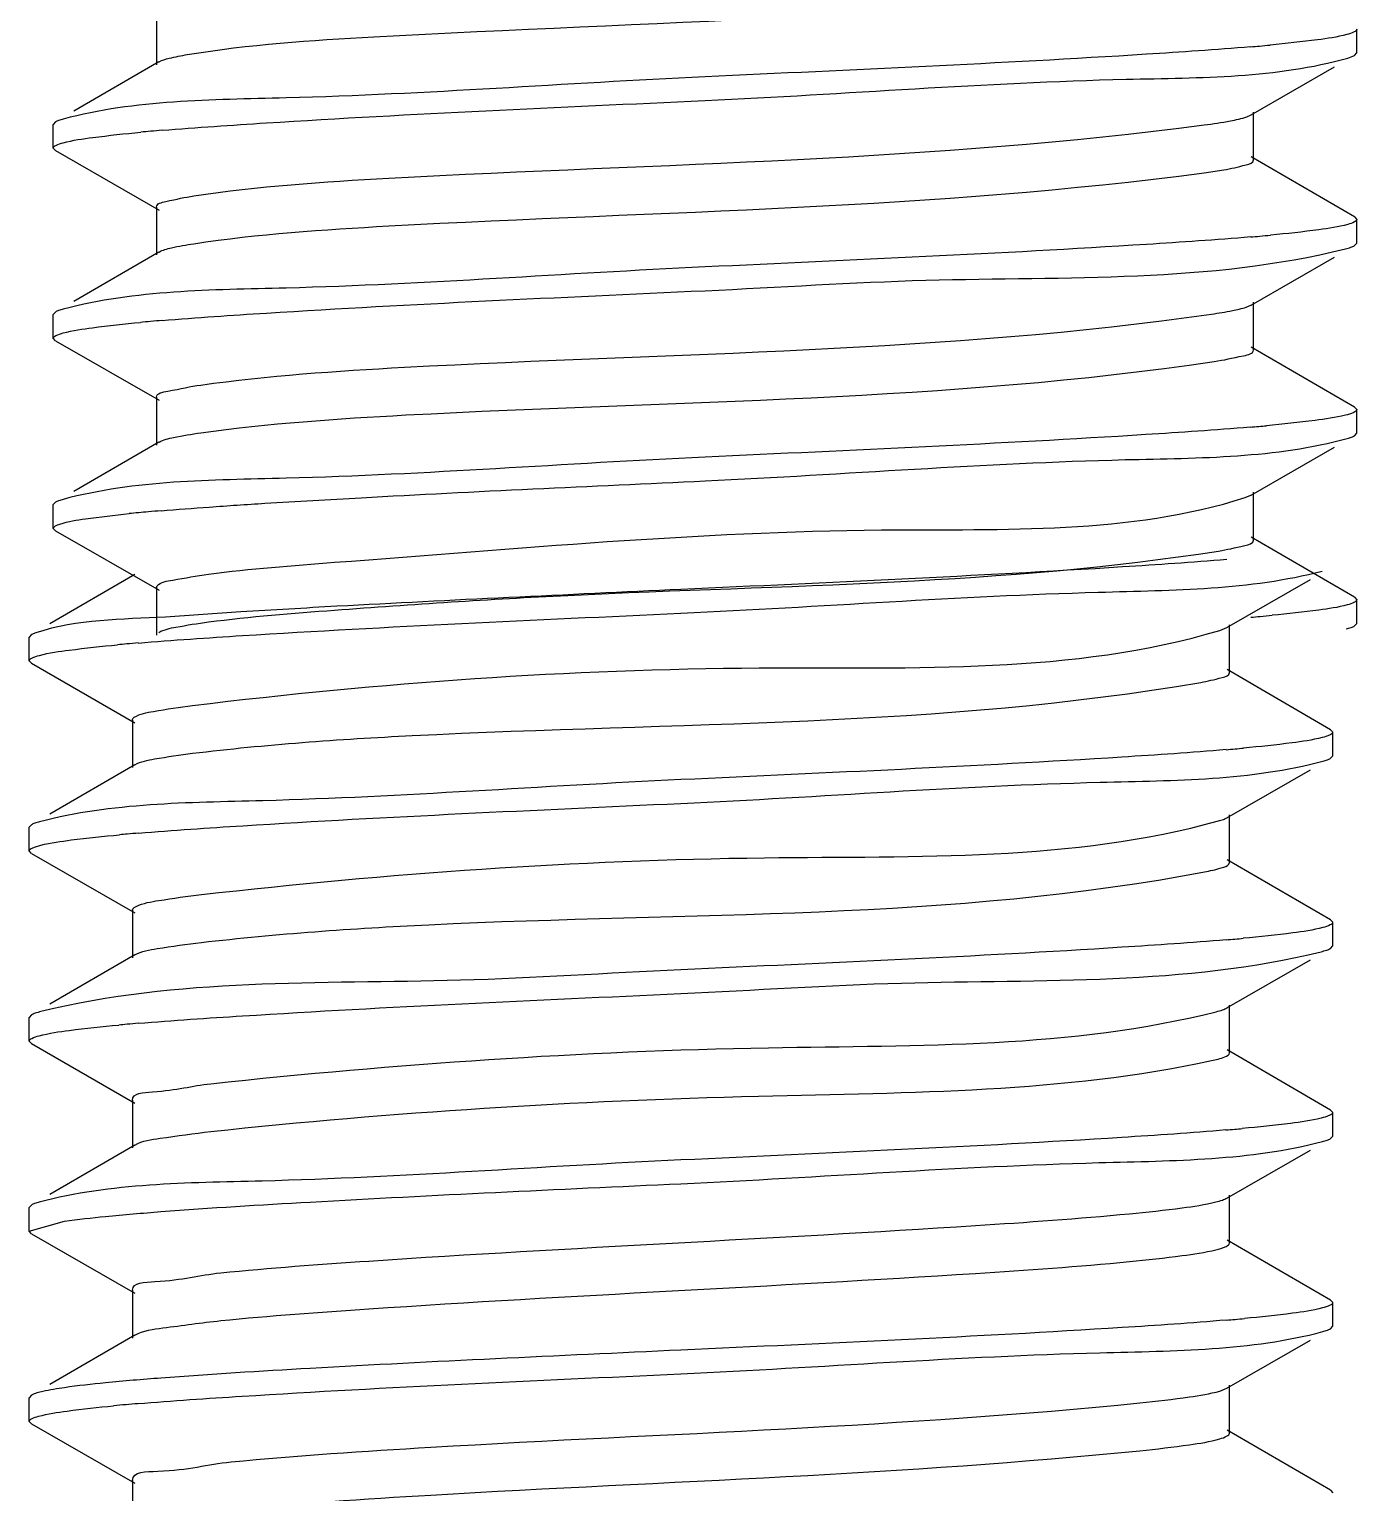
# Model space of a CAD drawing. Extents: x 1247970 to 1725648, y 860327 to 1277876.
# Drawn here: x 1318365.7 to 1318427.9, y 1200186 to 1200254.5 of the extents above; entities that cross this region are included whole.
import ezdxf

# ---------------------------------------------------------------- set-up
doc = ezdxf.new("R2010")
doc.units = 0
doc.header["$LTSCALE"] = 1000
doc.header["$MEASUREMENT"] = 0
doc.layers.get('0').update_dxf_attribs({"color": 254})
doc.layers.add('TK', color=4, linetype='Continuous')

# ---------------------------------------------------------------- blocks, each defined once
blk = doc.blocks.new('A$C7BF01818')
at = {"linetype": 'Continuous'}
for p, q in [((-2292.042, 6765.604), (-2292.042, 6763.364)), ((-2235.794, 6763.915), (-2235.794, 6765.026)), ((-2291.926, 6763.499), (-2295.917, 6761.186)), ((-2240.749, 6761.013), (-2236.83, 6763.263)), ((-2236.213, 6763.68), (-2235.895, 6763.8)), ((-2235.894, 6763.8), (-2235.794, 6763.916)), ((-2296.78, 6760.686), (-2296.878, 6760.572)), ((-2296.878, 6759.461), (-2296.878, 6760.572)), ((-2240.944, 6760.928), (-2240.749, 6761.013)), ((-2240.63, 6758.91), (-2240.63, 6761.15)), ((-2296.778, 6759.346), (-2296.878, 6759.461)), ((-2296.778, 6759.346), (-2291.924, 6756.559)), ((-2242.943, 6758.304), (-2242.018, 6758.442)), ((-2235.892, 6756.232), (-2240.746, 6759.045)), ((-2292.042, 6756.696), (-2292.042, 6754.456)), ((-2235.892, 6756.232), (-2235.794, 6756.119)), ((-2235.794, 6755.007), (-2235.794, 6756.118)), ((-2291.926, 6754.591), (-2295.917, 6752.277)), ((-2240.749, 6752.105), (-2236.83, 6754.355)), ((-2235.894, 6754.892), (-2235.794, 6755.006)), ((-2296.78, 6751.778), (-2296.878, 6751.664)), ((-2296.878, 6750.553), (-2296.878, 6751.664)), ((-2240.977, 6752.009), (-2240.75, 6752.105)), ((-2240.63, 6750.002), (-2240.63, 6752.242)), ((-2296.778, 6750.438), (-2296.878, 6750.553)), ((-2296.778, 6750.438), (-2291.924, 6747.651)), ((-2235.892, 6747.324), (-2240.746, 6750.137)), ((-2292.042, 6747.788), (-2292.042, 6745.548)), ((-2235.892, 6747.324), (-2235.794, 6747.209)), ((-2235.794, 6746.099), (-2235.794, 6747.21)), ((-2235.894, 6745.984), (-2235.794, 6746.099)), ((-2291.926, 6745.683), (-2295.917, 6743.369)), ((-2240.749, 6743.197), (-2236.83, 6745.447)), ((-2296.78, 6742.87), (-2296.878, 6742.756)), ((-2296.878, 6741.645), (-2296.878, 6742.756)), ((-2241.02, 6743.087), (-2240.75, 6743.197)), ((-2240.63, 6741.094), (-2240.63, 6743.334)), ((-2296.778, 6741.53), (-2296.878, 6741.644)), ((-2296.778, 6741.53), (-2291.924, 6738.743)), ((-2235.892, 6738.416), (-2240.746, 6741.229)), ((-2293.053, 6739.482), (-2297.045, 6737.168)), ((-2241.876, 6736.996), (-2237.957, 6739.246)), ((-2292.042, 6738.88), (-2292.012, 6738.948)), ((-2292.042, 6738.88), (-2292.042, 6736.64)), ((-2235.892, 6738.416), (-2235.794, 6738.302)), ((-2235.794, 6737.19), (-2235.794, 6738.302)), ((-2235.894, 6737.076), (-2235.794, 6737.19)), ((-2297.907, 6736.668), (-2298.005, 6736.554)), ((-2298.005, 6735.443), (-2298.005, 6736.555)), ((-2297.692, 6736.758), (-2297.906, 6736.668)), ((-2242.203, 6736.868), (-2241.877, 6736.996)), ((-2241.757, 6734.893), (-2241.757, 6737.132)), ((-2297.905, 6735.328), (-2298.005, 6735.443)), ((-2297.905, 6735.328), (-2293.051, 6732.542)), ((-2237.02, 6732.214), (-2241.874, 6735.028)), ((-2293.17, 6732.678), (-2293.17, 6730.439)), ((-2237.02, 6732.214), (-2236.921, 6732.101)), ((-2236.921, 6730.989), (-2236.921, 6732.101)), ((-2293.053, 6730.574), (-2297.045, 6728.26)), ((-2241.876, 6728.088), (-2237.957, 6730.338)), ((-2237.022, 6730.874), (-2236.921, 6730.99)), ((-2297.907, 6727.76), (-2298.005, 6727.647)), ((-2298.005, 6726.535), (-2298.005, 6727.647)), ((-2241.757, 6725.985), (-2241.757, 6728.224)), ((-2297.905, 6726.42), (-2298.005, 6726.536)), ((-2297.905, 6726.42), (-2293.051, 6723.634)), ((-2237.02, 6723.306), (-2241.874, 6726.12)), ((-2293.17, 6723.77), (-2293.17, 6721.53)), ((-2237.02, 6723.306), (-2236.921, 6723.193)), ((-2236.921, 6722.081), (-2236.921, 6723.193)), ((-2293.053, 6721.665), (-2297.045, 6719.352)), ((-2241.876, 6719.18), (-2237.957, 6721.43)), ((-2237.022, 6721.966), (-2236.921, 6722.081)), ((-2297.907, 6718.852), (-2298.005, 6718.739)), ((-2298.005, 6717.627), (-2298.005, 6718.739)), ((-2241.757, 6717.076), (-2241.757, 6719.316)), ((-2297.905, 6717.512), (-2298.005, 6717.627)), ((-2297.905, 6717.512), (-2293.051, 6714.726)), ((-2237.02, 6714.398), (-2241.874, 6717.211)), ((-2293.17, 6714.862), (-2293.17, 6712.622)), ((-2237.02, 6714.398), (-2236.921, 6714.284)), ((-2236.921, 6713.173), (-2236.921, 6714.284)), ((-2293.053, 6712.757), (-2297.045, 6710.444)), ((-2241.876, 6710.272), (-2237.957, 6712.522)), ((-2237.022, 6713.058), (-2236.921, 6713.173)), ((-2297.907, 6709.944), (-2298.005, 6709.83)), ((-2298.005, 6708.719), (-2298.005, 6709.83)), ((-2241.757, 6708.168), (-2241.757, 6710.408)), ((-2298.005, 6708.719), (-2296.359, 6709.187)), ((-2297.905, 6708.604), (-2298.005, 6708.719)), ((-2297.905, 6708.604), (-2293.051, 6705.818)), ((-2237.02, 6705.49), (-2241.874, 6708.303)), ((-2293.17, 6705.954), (-2293.17, 6703.714)), ((-2237.02, 6705.49), (-2236.921, 6705.376)), ((-2236.921, 6704.265), (-2236.921, 6705.376)), ((-2293.053, 6703.849), (-2297.045, 6701.536)), ((-2241.876, 6701.364), (-2237.957, 6703.614)), ((-2237.022, 6704.15), (-2236.921, 6704.265)), ((-2297.907, 6701.036), (-2298.005, 6700.922)), ((-2298.005, 6699.811), (-2298.005, 6700.922)), ((-2242.214, 6701.232), (-2241.877, 6701.364)), ((-2241.757, 6699.26), (-2241.757, 6701.5)), ((-2297.905, 6699.696), (-2298.005, 6699.811)), ((-2297.905, 6699.696), (-2293.051, 6696.91)), ((-2237.02, 6696.582), (-2241.874, 6699.395)), ((-2293.17, 6697.046), (-2293.17, 6694.806)), ((-2237.02, 6696.582), (-2236.921, 6696.468))]:
    blk.add_line(p, q, dxfattribs=at)
for centre, radius, start, end in [((-2251.011, 6885.015), 121.243, 274.845, 275.04656), ((-2249.406, 6866.873), 103.03, 275.04481, 275.32336), ((-2283.162, 6656.45), 104.198, 95.03881, 95.29324), ((-2281.427, 6636.77), 123.955, 94.78861, 95.03854), ((-2250.986, 6875.821), 120.956, 274.84839, 275.04942), ((-2249.361, 6857.47), 102.533, 275.04739, 275.33487), ((-2283.209, 6648.062), 103.676, 95.04095, 95.30698), ((-2281.438, 6627.99), 123.826, 94.78977, 95.04096), ((-2251.104, 6868.27), 122.318, 274.8343, 275.02855), ((-2249.753, 6852.914), 106.903, 275.0287, 275.22464), ((-2284.254, 6650.517), 92.265, 95.08051, 95.64518), ((-2281.628, 6621.256), 121.644, 94.81049, 95.09195), ((-2250.962, 6857.734), 120.684, 274.85085, 275.056), ((-2249.225, 6838.154), 101.027, 275.0529, 275.37724), ((-2284.223, 6631.703), 104.931, 95.0357, 95.27462), ((-2282.536, 6612.535), 124.174, 94.78648, 95.03506), ((-2252.198, 6852.78), 121.936, 274.83811, 275.03393), ((-2250.778, 6836.668), 105.761, 275.03362, 275.25207), ((-2284.024, 6620.58), 107.155, 95.02616, 95.21964), ((-2282.478, 6602.964), 124.839, 94.78026, 95.0246), ((-2252.203, 6843.925), 121.989, 274.83745, 275.03253), ((-2250.808, 6828.086), 106.089, 275.03237, 275.24332), ((-2284.112, 6612.659), 106.163, 95.03058, 95.24316), ((-2282.509, 6594.409), 124.484, 94.78354, 95.02939), ((-2252.237, 6835.412), 122.386, 274.83358, 275.02731), ((-2250.903, 6820.247), 107.163, 275.02756, 275.21808), ((-2252.177, 6825.813), 121.692, 274.84074, 275.03785), ((-2250.704, 6809.121), 104.936, 275.03714, 275.27295), ((-2284.586, 6600.079), 100.906, 95.05186, 95.38222), ((-2282.619, 6577.873), 123.199, 94.79469, 95.05362)]:
    blk.add_arc(centre, radius, start, end, dxfattribs=at)
for points, knots in [([(-2290.6, 6763.841), (-2287.713, 6764.323), (-2271.913, 6765.335), (-2256.095, 6765.581), (-2243.32, 6767.164)], [0, 0, 0, 0, 0.185252, 1, 1, 1, 1]), ([(-2236.266, 6764.777), (-2236.713, 6764.658), (-2237.91, 6764.485), (-2239.107, 6764.356), (-2239.847, 6764.287)], [0, 0, 0, 0, 0.383585, 1, 1, 1, 1]), ([(-2235.795, 6765.026), (-2235.795, 6764.969), (-2235.988, 6764.849), (-2236.145, 6764.809), (-2236.266, 6764.777)], [0, 0, 0, 0, 0.314179, 1, 1, 1, 1]), ([(-2240.771, 6764.205), (-2242.396, 6764.068), (-2250.912, 6763.489), (-2259.44, 6763.119), (-2266.336, 6762.799)], [0, 0, 0, 0, 0.191164, 1, 1, 1, 1]), ([(-2291.924, 6763.499), (-2291.777, 6763.584), (-2291.329, 6763.706), (-2290.883, 6763.794), (-2290.6, 6763.841)], [0, 0, 0, 0, 0.371711, 1, 1, 1, 1]), ([(-2266.336, 6761.688), (-2259.757, 6761.993), (-2249.792, 6762.815), (-2239.562, 6762.737), (-2236.213, 6763.68)], [0, 0, 0, 0, 0.654358, 1, 1, 1, 1]), ([(-2266.336, 6762.799), (-2272.879, 6762.495), (-2282.839, 6761.709), (-2293.031, 6761.722), (-2296.411, 6760.82)], [0, 0, 0, 0, 0.651841, 1, 1, 1, 1]), ([(-2291.775, 6760.292), (-2290.148, 6760.428), (-2281.674, 6761.001), (-2273.189, 6761.37), (-2266.336, 6761.688)], [0, 0, 0, 0, 0.192186, 1, 1, 1, 1]), ([(-2296.411, 6760.82), (-2296.485, 6760.801), (-2296.61, 6760.764), (-2296.732, 6760.713), (-2296.779, 6760.686)], [0, 0, 0, 0, 0.581617, 1, 1, 1, 1]), ([(-2290.296, 6757.221), (-2287.27, 6757.682), (-2271.458, 6758.726), (-2255.595, 6758.86), (-2242.943, 6760.544)], [0, 0, 0, 0, 0.19344, 1, 1, 1, 1]), ([(-2242.943, 6760.544), (-2242.533, 6760.598), (-2241.863, 6760.7), (-2241.194, 6760.84), (-2240.944, 6760.928)], [0, 0, 0, 0, 0.608578, 1, 1, 1, 1]), ([(-2296.41, 6759.709), (-2295.958, 6759.83), (-2294.742, 6760.004), (-2293.527, 6760.134), (-2292.774, 6760.204)], [0, 0, 0, 0, 0.382657, 1, 1, 1, 1]), ([(-2296.877, 6759.461), (-2296.877, 6759.518), (-2296.686, 6759.637), (-2296.53, 6759.677), (-2296.41, 6759.709)], [0, 0, 0, 0, 0.314591, 1, 1, 1, 1]), ([(-2242.018, 6758.442), (-2241.669, 6758.502), (-2241.288, 6758.592), (-2240.629, 6758.77), (-2240.63, 6758.91)], [0, 0, 0, 0, 0.716395, 1, 1, 1, 1]), ([(-2290.296, 6754.981), (-2287.27, 6755.442), (-2271.458, 6756.486), (-2255.595, 6756.621), (-2242.943, 6758.304)], [0, 0, 0, 0, 0.19344, 1, 1, 1, 1]), ([(-2292.042, 6756.696), (-2292.042, 6756.867), (-2291.197, 6757.039), (-2290.735, 6757.154), (-2290.296, 6757.221)], [0, 0, 0, 0, 0.278706, 1, 1, 1, 1]), ([(-2236.213, 6755.883), (-2236.656, 6755.758), (-2237.866, 6755.583), (-2239.075, 6755.452), (-2239.828, 6755.381)], [0, 0, 0, 0, 0.378493, 1, 1, 1, 1]), ([(-2235.796, 6756.119), (-2235.795, 6756.067), (-2235.962, 6755.951), (-2236.105, 6755.913), (-2236.213, 6755.883)], [0, 0, 0, 0, 0.318806, 1, 1, 1, 1]), ([(-2240.763, 6755.298), (-2242.389, 6755.16), (-2250.908, 6754.581), (-2259.438, 6754.211), (-2266.336, 6753.891)], [0, 0, 0, 0, 0.191146, 1, 1, 1, 1]), ([(-2291.925, 6754.591), (-2291.749, 6754.693), (-2291.194, 6754.828), (-2290.648, 6754.928), (-2290.296, 6754.981)], [0, 0, 0, 0, 0.363577, 1, 1, 1, 1]), ([(-2266.336, 6752.78), (-2262.884, 6752.94), (-2252.912, 6753.615), (-2242.701, 6753.15), (-2236.328, 6754.741)], [0, 0, 0, 0, 0.344696, 1, 1, 1, 1]), ([(-2236.328, 6754.741), (-2236.24, 6754.763), (-2236.093, 6754.804), (-2235.95, 6754.86), (-2235.895, 6754.892)], [0, 0, 0, 0, 0.587798, 1, 1, 1, 1]), ([(-2266.336, 6753.891), (-2272.878, 6753.587), (-2282.838, 6752.802), (-2293.029, 6752.813), (-2296.41, 6751.912)], [0, 0, 0, 0, 0.651773, 1, 1, 1, 1]), ([(-2291.778, 6751.384), (-2290.151, 6751.52), (-2281.676, 6752.093), (-2273.19, 6752.461), (-2266.336, 6752.78)], [0, 0, 0, 0, 0.192157, 1, 1, 1, 1]), ([(-2296.41, 6751.912), (-2296.484, 6751.893), (-2296.61, 6751.856), (-2296.732, 6751.805), (-2296.779, 6751.778)], [0, 0, 0, 0, 0.581751, 1, 1, 1, 1]), ([(-2289.965, 6748.361), (-2286.804, 6748.804), (-2270.996, 6749.873), (-2255.103, 6749.884), (-2242.594, 6751.684)], [0, 0, 0, 0, 0.201616, 1, 1, 1, 1]), ([(-2242.594, 6751.684), (-2242.269, 6751.731), (-2241.727, 6751.818), (-2241.188, 6751.938), (-2240.977, 6752.009)], [0, 0, 0, 0, 0.595996, 1, 1, 1, 1]), ([(-2296.414, 6750.8), (-2295.964, 6750.92), (-2294.755, 6751.094), (-2293.546, 6751.224), (-2292.798, 6751.294)], [0, 0, 0, 0, 0.382545, 1, 1, 1, 1]), ([(-2296.877, 6750.553), (-2296.877, 6750.609), (-2296.688, 6750.728), (-2296.533, 6750.768), (-2296.414, 6750.8)], [0, 0, 0, 0, 0.31495, 1, 1, 1, 1]), ([(-2242.469, 6749.462), (-2242.008, 6749.531), (-2241.526, 6749.653), (-2240.63, 6749.823), (-2240.63, 6750.002)], [0, 0, 0, 0, 0.722354, 1, 1, 1, 1]), ([(-2289.965, 6746.122), (-2286.782, 6746.568), (-2270.932, 6747.641), (-2254.989, 6747.603), (-2242.469, 6749.462)], [0, 0, 0, 0, 0.202536, 1, 1, 1, 1]), ([(-2292.042, 6747.788), (-2292.043, 6747.987), (-2291.019, 6748.149), (-2290.486, 6748.289), (-2289.965, 6748.361)], [0, 0, 0, 0, 0.275352, 1, 1, 1, 1]), ([(-2236.328, 6746.945), (-2236.794, 6746.828), (-2238.027, 6746.654), (-2239.261, 6746.525), (-2240.018, 6746.455)], [0, 0, 0, 0, 0.387355, 1, 1, 1, 1]), ([(-2235.796, 6747.209), (-2235.796, 6747.147), (-2236.019, 6747.021), (-2236.192, 6746.978), (-2236.328, 6746.945)], [0, 0, 0, 0, 0.309664, 1, 1, 1, 1]), ([(-2291.925, 6745.683), (-2291.718, 6745.802), (-2291.047, 6745.948), (-2290.393, 6746.062), (-2289.965, 6746.122)], [0, 0, 0, 0, 0.356573, 1, 1, 1, 1]), ([(-2240.795, 6746.387), (-2242.422, 6746.25), (-2250.929, 6745.672), (-2259.449, 6745.303), (-2266.336, 6744.983)], [0, 0, 0, 0, 0.191404, 1, 1, 1, 1]), ([(-2266.336, 6743.872), (-2259.773, 6744.176), (-2249.811, 6744.98), (-2239.6, 6744.935), (-2236.236, 6745.857)], [0, 0, 0, 0, 0.65323, 1, 1, 1, 1]), ([(-2236.236, 6745.857), (-2236.168, 6745.876), (-2236.052, 6745.911), (-2235.939, 6745.958), (-2235.895, 6745.984)], [0, 0, 0, 0, 0.577803, 1, 1, 1, 1]), ([(-2266.336, 6744.983), (-2272.881, 6744.679), (-2282.841, 6743.891), (-2293.035, 6743.907), (-2296.414, 6743.003)], [0, 0, 0, 0, 0.651973, 1, 1, 1, 1]), ([(-2286.961, 6742.82), (-2285.46, 6742.915), (-2278.588, 6743.309), (-2271.711, 6743.622), (-2266.336, 6743.872)], [0, 0, 0, 0, 0.218439, 1, 1, 1, 1]), ([(-2296.414, 6743.003), (-2296.487, 6742.984), (-2296.611, 6742.947), (-2296.732, 6742.897), (-2296.779, 6742.87)], [0, 0, 0, 0, 0.581327, 1, 1, 1, 1]), ([(-2291.829, 6742.471), (-2291.075, 6742.535), (-2289.453, 6742.658), (-2287.83, 6742.766), (-2286.961, 6742.82)], [0, 0, 0, 0, 0.465025, 1, 1, 1, 1]), ([(-2283.696, 6740.055), (-2275.161, 6740.694), (-2261.077, 6742.025), (-2246.455, 6741.356), (-2241.02, 6743.087)], [0, 0, 0, 0, 0.600092, 1, 1, 1, 1]), ([(-2296.565, 6741.848), (-2296.18, 6741.973), (-2295.094, 6742.139), (-2294.013, 6742.267), (-2293.33, 6742.335)], [0, 0, 0, 0, 0.370969, 1, 1, 1, 1]), ([(-2296.877, 6741.644), (-2296.877, 6741.687), (-2296.76, 6741.786), (-2296.646, 6741.821), (-2296.565, 6741.848)], [0, 0, 0, 0, 0.333799, 1, 1, 1, 1]), ([(-2242.272, 6740.584), (-2241.859, 6740.649), (-2241.42, 6740.757), (-2240.631, 6740.931), (-2240.63, 6741.094)], [0, 0, 0, 0, 0.72, 1, 1, 1, 1]), ([(-2283.696, 6737.816), (-2280.057, 6738.088), (-2266.256, 6739.006), (-2252.339, 6739.005), (-2242.272, 6740.584)], [0, 0, 0, 0, 0.263625, 1, 1, 1, 1]), ([(-2241.884, 6740.189), (-2243.51, 6740.051), (-2252.031, 6739.472), (-2260.563, 6739.102), (-2267.463, 6738.782)], [0, 0, 0, 0, 0.191045, 1, 1, 1, 1]), ([(-2292.012, 6738.948), (-2291.842, 6739.144), (-2290.931, 6739.266), (-2290.168, 6739.429), (-2289.606, 6739.502)], [0, 0, 0, 0, 0.314267, 1, 1, 1, 1]), ([(-2267.463, 6737.67), (-2260.943, 6737.973), (-2250.987, 6738.739), (-2240.818, 6738.763), (-2237.419, 6739.641)], [0, 0, 0, 0, 0.650286, 1, 1, 1, 1]), ([(-2267.463, 6738.782), (-2272.838, 6738.532), (-2279.715, 6738.219), (-2286.588, 6737.825), (-2288.088, 6737.731)], [0, 0, 0, 0, 0.781561, 1, 1, 1, 1]), ([(-2236.236, 6738.06), (-2236.672, 6737.941), (-2237.85, 6737.769), (-2239.027, 6737.64), (-2239.757, 6737.572)], [0, 0, 0, 0, 0.381582, 1, 1, 1, 1]), ([(-2235.795, 6738.302), (-2235.795, 6738.247), (-2235.974, 6738.131), (-2236.123, 6738.091), (-2236.236, 6738.06)], [0, 0, 0, 0, 0.317168, 1, 1, 1, 1]), ([(-2288.088, 6737.731), (-2289.267, 6737.656), (-2292.458, 6737.371), (-2295.754, 6737.388), (-2297.692, 6736.758)], [0, 0, 0, 0, 0.366974, 1, 1, 1, 1]), ([(-2292.897, 6736.275), (-2291.27, 6736.411), (-2282.798, 6736.984), (-2274.315, 6737.352), (-2267.463, 6737.67)], [0, 0, 0, 0, 0.192225, 1, 1, 1, 1]), ([(-2291.926, 6736.775), (-2291.686, 6736.914), (-2290.889, 6737.068), (-2290.117, 6737.196), (-2289.606, 6737.262)], [0, 0, 0, 0, 0.349767, 1, 1, 1, 1]), ([(-2290.348, 6733.349), (-2281.541, 6734.415), (-2265.582, 6735.577), (-2249.122, 6734.804), (-2242.203, 6736.868)], [0, 0, 0, 0, 0.55131, 1, 1, 1, 1]), ([(-2236.292, 6736.934), (-2236.212, 6736.955), (-2236.077, 6736.994), (-2235.946, 6737.046), (-2235.895, 6737.076)], [0, 0, 0, 0, 0.584161, 1, 1, 1, 1]), ([(-2297.521, 6735.696), (-2297.065, 6735.816), (-2295.844, 6735.99), (-2294.623, 6736.12), (-2293.869, 6736.19)], [0, 0, 0, 0, 0.383851, 1, 1, 1, 1]), ([(-2298.004, 6735.443), (-2298.004, 6735.502), (-2297.805, 6735.623), (-2297.645, 6735.664), (-2297.521, 6735.696)], [0, 0, 0, 0, 0.31313, 1, 1, 1, 1]), ([(-2243.105, 6734.432), (-2242.766, 6734.49), (-2242.391, 6734.579), (-2241.759, 6734.756), (-2241.758, 6734.893)], [0, 0, 0, 0, 0.715402, 1, 1, 1, 1]), ([(-2290.348, 6731.109), (-2286.931, 6731.523), (-2271.182, 6732.633), (-2255.27, 6732.331), (-2243.105, 6734.432)], [0, 0, 0, 0, 0.218003, 1, 1, 1, 1]), ([(-2293.082, 6732.795), (-2292.822, 6732.97), (-2291.863, 6733.122), (-2290.962, 6733.274), (-2290.348, 6733.349)], [0, 0, 0, 0, 0.336294, 1, 1, 1, 1]), ([(-2293.169, 6732.678), (-2293.169, 6732.699), (-2293.147, 6732.748), (-2293.107, 6732.779), (-2293.082, 6732.795)], [0, 0, 0, 0, 0.415422, 1, 1, 1, 1]), ([(-2237.419, 6731.844), (-2237.88, 6731.725), (-2239.109, 6731.551), (-2240.339, 6731.42), (-2241.097, 6731.351)], [0, 0, 0, 0, 0.384703, 1, 1, 1, 1]), ([(-2236.923, 6732.101), (-2236.923, 6732.041), (-2237.128, 6731.918), (-2237.292, 6731.877), (-2237.419, 6731.844)], [0, 0, 0, 0, 0.311888, 1, 1, 1, 1]), ([(-2293.053, 6730.574), (-2292.778, 6730.733), (-2291.844, 6730.893), (-2290.947, 6731.037), (-2290.348, 6731.109)], [0, 0, 0, 0, 0.345138, 1, 1, 1, 1]), ([(-2241.914, 6731.279), (-2243.54, 6731.141), (-2252.051, 6730.563), (-2260.573, 6730.193), (-2267.463, 6729.874)], [0, 0, 0, 0, 0.191341, 1, 1, 1, 1]), ([(-2267.463, 6728.762), (-2260.915, 6729.066), (-2250.954, 6729.858), (-2240.756, 6729.835), (-2237.38, 6730.743)], [0, 0, 0, 0, 0.65221, 1, 1, 1, 1]), ([(-2237.38, 6730.743), (-2237.309, 6730.762), (-2237.187, 6730.799), (-2237.069, 6730.848), (-2237.023, 6730.874)], [0, 0, 0, 0, 0.579866, 1, 1, 1, 1]), ([(-2267.463, 6729.874), (-2273.994, 6729.57), (-2283.951, 6728.796), (-2294.13, 6728.787), (-2297.521, 6727.899)], [0, 0, 0, 0, 0.650962, 1, 1, 1, 1]), ([(-2292.882, 6727.368), (-2291.255, 6727.504), (-2282.788, 6728.076), (-2274.31, 6728.444), (-2267.463, 6728.762)], [0, 0, 0, 0, 0.192343, 1, 1, 1, 1]), ([(-2297.521, 6727.899), (-2297.598, 6727.879), (-2297.73, 6727.841), (-2297.857, 6727.789), (-2297.906, 6727.76)], [0, 0, 0, 0, 0.583547, 1, 1, 1, 1]), ([(-2289.936, 6724.489), (-2281.178, 6725.484), (-2265.366, 6726.614), (-2249.135, 6726.044), (-2242.278, 6727.939)], [0, 0, 0, 0, 0.553342, 1, 1, 1, 1]), ([(-2242.278, 6727.939), (-2242.199, 6727.961), (-2242.062, 6728.002), (-2241.93, 6728.058), (-2241.878, 6728.088)], [0, 0, 0, 0, 0.576604, 1, 1, 1, 1]), ([(-2297.46, 6726.804), (-2296.992, 6726.919), (-2295.76, 6727.093), (-2294.528, 6727.221), (-2293.773, 6727.291)], [0, 0, 0, 0, 0.388326, 1, 1, 1, 1]), ([(-2298.004, 6726.536), (-2298.004, 6726.6), (-2297.775, 6726.726), (-2297.598, 6726.769), (-2297.46, 6726.804)], [0, 0, 0, 0, 0.308588, 1, 1, 1, 1]), ([(-2289.936, 6722.249), (-2286.398, 6722.651), (-2270.705, 6723.785), (-2254.798, 6723.274), (-2242.839, 6725.572)], [0, 0, 0, 0, 0.226252, 1, 1, 1, 1]), ([(-2242.839, 6725.572), (-2242.566, 6725.624), (-2242.252, 6725.697), (-2241.759, 6725.871), (-2241.758, 6725.985)], [0, 0, 0, 0, 0.70944, 1, 1, 1, 1]), ([(-2292.995, 6723.935), (-2292.664, 6724.093), (-2291.621, 6724.266), (-2290.602, 6724.413), (-2289.936, 6724.489)], [0, 0, 0, 0, 0.353774, 1, 1, 1, 1]), ([(-2293.168, 6723.77), (-2293.169, 6723.801), (-2293.115, 6723.877), (-2293.042, 6723.913), (-2292.995, 6723.935)], [0, 0, 0, 0, 0.376387, 1, 1, 1, 1]), ([(-2237.38, 6722.947), (-2237.842, 6722.822), (-2239.091, 6722.645), (-2240.338, 6722.512), (-2241.113, 6722.441)], [0, 0, 0, 0, 0.380889, 1, 1, 1, 1]), ([(-2236.923, 6723.193), (-2236.922, 6723.137), (-2237.109, 6723.018), (-2237.262, 6722.978), (-2237.38, 6722.947)], [0, 0, 0, 0, 0.314748, 1, 1, 1, 1]), ([(-2293.053, 6721.665), (-2292.741, 6721.847), (-2291.661, 6722.01), (-2290.63, 6722.17), (-2289.936, 6722.249)], [0, 0, 0, 0, 0.34041, 1, 1, 1, 1]), ([(-2241.916, 6722.37), (-2243.542, 6722.233), (-2252.052, 6721.655), (-2260.574, 6721.285), (-2267.463, 6720.966)], [0, 0, 0, 0, 0.191363, 1, 1, 1, 1]), ([(-2267.463, 6719.854), (-2264.017, 6720.014), (-2254.048, 6720.685), (-2243.848, 6720.24), (-2237.468, 6721.812)], [0, 0, 0, 0, 0.344288, 1, 1, 1, 1]), ([(-2237.468, 6721.812), (-2237.378, 6721.835), (-2237.227, 6721.876), (-2237.079, 6721.934), (-2237.023, 6721.966)], [0, 0, 0, 0, 0.589096, 1, 1, 1, 1]), ([(-2267.463, 6720.966), (-2270.91, 6720.806), (-2280.88, 6720.134), (-2291.08, 6720.581), (-2297.46, 6719.007)], [0, 0, 0, 0, 0.34432, 1, 1, 1, 1]), ([(-2292.889, 6718.46), (-2291.263, 6718.596), (-2282.793, 6719.168), (-2274.312, 6719.536), (-2267.463, 6719.854)], [0, 0, 0, 0, 0.192293, 1, 1, 1, 1]), ([(-2297.46, 6719.007), (-2297.55, 6718.985), (-2297.702, 6718.943), (-2297.85, 6718.885), (-2297.906, 6718.852)], [0, 0, 0, 0, 0.589837, 1, 1, 1, 1]), ([(-2289.497, 6715.629), (-2280.817, 6716.559), (-2265.168, 6717.64), (-2249.183, 6717.286), (-2242.38, 6719.003)], [0, 0, 0, 0, 0.554427, 1, 1, 1, 1]), ([(-2242.38, 6719.003), (-2242.279, 6719.029), (-2242.108, 6719.077), (-2241.941, 6719.143), (-2241.877, 6719.18)], [0, 0, 0, 0, 0.58649, 1, 1, 1, 1]), ([(-2297.541, 6717.875), (-2297.079, 6717.998), (-2295.832, 6718.175), (-2294.587, 6718.308), (-2293.814, 6718.379)], [0, 0, 0, 0, 0.38146, 1, 1, 1, 1]), ([(-2298.004, 6717.627), (-2298.004, 6717.683), (-2297.815, 6717.803), (-2297.66, 6717.843), (-2297.541, 6717.875)], [0, 0, 0, 0, 0.314357, 1, 1, 1, 1]), ([(-2289.497, 6713.39), (-2280.971, 6714.303), (-2265.364, 6715.266), (-2249.537, 6715.207), (-2242.602, 6716.712)], [0, 0, 0, 0, 0.547202, 1, 1, 1, 1]), ([(-2242.602, 6716.712), (-2242.388, 6716.758), (-2242.13, 6716.818), (-2241.759, 6716.983), (-2241.759, 6717.076)], [0, 0, 0, 0, 0.701541, 1, 1, 1, 1]), ([(-2293.168, 6714.862), (-2293.17, 6715.199), (-2291.286, 6715.257), (-2290.413, 6715.531), (-2289.497, 6715.629)], [0, 0, 0, 0, 0.267763, 1, 1, 1, 1]), ([(-2237.468, 6714.016), (-2237.936, 6713.9), (-2239.168, 6713.727), (-2240.401, 6713.598), (-2241.157, 6713.529)], [0, 0, 0, 0, 0.388384, 1, 1, 1, 1]), ([(-2236.923, 6714.284), (-2236.923, 6714.22), (-2237.153, 6714.093), (-2237.329, 6714.05), (-2237.468, 6714.016)], [0, 0, 0, 0, 0.308451, 1, 1, 1, 1]), ([(-2293.053, 6712.757), (-2292.702, 6712.962), (-2291.466, 6713.125), (-2290.293, 6713.304), (-2289.497, 6713.39)], [0, 0, 0, 0, 0.336233, 1, 1, 1, 1]), ([(-2241.924, 6713.462), (-2243.55, 6713.324), (-2252.058, 6712.746), (-2260.577, 6712.377), (-2267.463, 6712.057)], [0, 0, 0, 0, 0.191421, 1, 1, 1, 1]), ([(-2267.463, 6710.946), (-2260.933, 6711.249), (-2250.976, 6712.024), (-2240.797, 6712.032), (-2237.406, 6712.92)], [0, 0, 0, 0, 0.650962, 1, 1, 1, 1]), ([(-2237.406, 6712.92), (-2237.329, 6712.94), (-2237.198, 6712.978), (-2237.072, 6713.03), (-2237.022, 6713.058)], [0, 0, 0, 0, 0.582694, 1, 1, 1, 1]), ([(-2267.463, 6712.057), (-2274.008, 6711.754), (-2283.968, 6710.966), (-2294.161, 6710.981), (-2297.541, 6710.078)], [0, 0, 0, 0, 0.651902, 1, 1, 1, 1]), ([(-2297.541, 6710.078), (-2297.614, 6710.059), (-2297.738, 6710.022), (-2297.859, 6709.972), (-2297.906, 6709.944)], [0, 0, 0, 0, 0.581418, 1, 1, 1, 1]), ([(-2246.446, 6709.538), (-2245.621, 6709.617), (-2244.266, 6709.765), (-2242.913, 6709.962), (-2242.394, 6710.092)], [0, 0, 0, 0, 0.6077, 1, 1, 1, 1]), ([(-2242.394, 6710.092), (-2242.289, 6710.118), (-2242.114, 6710.167), (-2241.942, 6710.234), (-2241.877, 6710.272)], [0, 0, 0, 0, 0.587987, 1, 1, 1, 1]), ([(-2296.359, 6709.187), (-2295.72, 6709.278), (-2294.212, 6709.442), (-2292.702, 6709.569), (-2291.834, 6709.636)], [0, 0, 0, 0, 0.425828, 1, 1, 1, 1]), ([(-2282.085, 6707.323), (-2272.616, 6707.958), (-2260.724, 6708.479), (-2248.848, 6709.308), (-2246.446, 6709.538)], [0, 0, 0, 0, 0.797278, 1, 1, 1, 1]), ([(-2246.446, 6707.298), (-2245.621, 6707.378), (-2244.266, 6707.525), (-2242.913, 6707.723), (-2242.394, 6707.852)], [0, 0, 0, 0, 0.6077, 1, 1, 1, 1]), ([(-2242.394, 6707.852), (-2242.231, 6707.893), (-2242.025, 6707.943), (-2241.759, 6708.094), (-2241.759, 6708.168)], [0, 0, 0, 0, 0.690882, 1, 1, 1, 1]), ([(-2282.085, 6705.084), (-2272.616, 6705.718), (-2260.724, 6706.239), (-2248.848, 6707.068), (-2246.446, 6707.298)], [0, 0, 0, 0, 0.797278, 1, 1, 1, 1]), ([(-2293.167, 6705.954), (-2293.168, 6706.331), (-2291.037, 6706.349), (-2290.064, 6706.665), (-2289.033, 6706.77)], [0, 0, 0, 0, 0.266519, 1, 1, 1, 1]), ([(-2237.406, 6705.124), (-2237.862, 6705.004), (-2239.084, 6704.83), (-2240.306, 6704.699), (-2241.06, 6704.63)], [0, 0, 0, 0, 0.383824, 1, 1, 1, 1]), ([(-2236.923, 6705.376), (-2236.923, 6705.318), (-2237.122, 6705.197), (-2237.282, 6705.156), (-2237.406, 6705.124)], [0, 0, 0, 0, 0.313096, 1, 1, 1, 1]), ([(-2293.052, 6703.849), (-2292.662, 6704.077), (-2291.26, 6704.241), (-2289.938, 6704.438), (-2289.033, 6704.53)], [0, 0, 0, 0, 0.332038, 1, 1, 1, 1]), ([(-2241.908, 6704.555), (-2243.534, 6704.417), (-2252.047, 6703.839), (-2260.571, 6703.469), (-2267.463, 6703.149)], [0, 0, 0, 0, 0.191291, 1, 1, 1, 1]), ([(-2267.463, 6702.038), (-2260.921, 6702.342), (-2250.962, 6703.127), (-2240.771, 6703.116), (-2237.389, 6704.016)], [0, 0, 0, 0, 0.651778, 1, 1, 1, 1]), ([(-2237.389, 6704.016), (-2237.316, 6704.036), (-2237.191, 6704.073), (-2237.07, 6704.123), (-2237.022, 6704.15)], [0, 0, 0, 0, 0.580888, 1, 1, 1, 1]), ([(-2291.834, 6701.84), (-2292.702, 6701.773), (-2294.212, 6701.646), (-2295.72, 6701.482), (-2296.359, 6701.39)], [0, 0, 0, 0, 0.574172, 1, 1, 1, 1]), ([(-2292.917, 6700.641), (-2291.291, 6700.778), (-2282.812, 6701.351), (-2274.322, 6701.72), (-2267.463, 6702.038)], [0, 0, 0, 0, 0.192007, 1, 1, 1, 1]), ([(-2296.359, 6701.39), (-2296.696, 6701.342), (-2297.213, 6701.251), (-2297.742, 6701.131), (-2297.906, 6701.036)], [0, 0, 0, 0, 0.641546, 1, 1, 1, 1]), ([(-2245.954, 6700.678), (-2245.178, 6700.757), (-2243.928, 6700.903), (-2242.677, 6701.096), (-2242.214, 6701.232)], [0, 0, 0, 0, 0.618005, 1, 1, 1, 1]), ([(-2297.566, 6700.052), (-2297.13, 6700.171), (-2295.954, 6700.343), (-2294.78, 6700.472), (-2294.051, 6700.54)], [0, 0, 0, 0, 0.381485, 1, 1, 1, 1]), ([(-2288.544, 6697.91), (-2285.429, 6698.21), (-2271.231, 6699.161), (-2256.995, 6699.566), (-2245.954, 6700.678)], [0, 0, 0, 0, 0.219977, 1, 1, 1, 1]), ([(-2298.004, 6699.811), (-2298.004, 6699.865), (-2297.827, 6699.982), (-2297.678, 6700.021), (-2297.566, 6700.052)], [0, 0, 0, 0, 0.317389, 1, 1, 1, 1]), ([(-2245.954, 6698.439), (-2245.178, 6698.517), (-2243.928, 6698.663), (-2242.677, 6698.857), (-2242.214, 6698.992)], [0, 0, 0, 0, 0.618005, 1, 1, 1, 1]), ([(-2242.214, 6698.992), (-2242.097, 6699.027), (-2241.938, 6699.071), (-2241.759, 6699.202), (-2241.759, 6699.26)], [0, 0, 0, 0, 0.67624, 1, 1, 1, 1]), ([(-2288.544, 6695.67), (-2285.429, 6695.97), (-2271.231, 6696.921), (-2256.995, 6697.326), (-2245.954, 6698.439)], [0, 0, 0, 0, 0.219977, 1, 1, 1, 1]), ([(-2293.168, 6697.046), (-2293.167, 6697.466), (-2290.774, 6697.436), (-2289.695, 6697.799), (-2288.544, 6697.91)], [0, 0, 0, 0, 0.26635, 1, 1, 1, 1])]:
    blk.add_open_spline(points, degree=3, knots=knots, dxfattribs=at)
for points in [[(-2289.606, 6739.502), (-2287.644, 6739.756), (-2285.669, 6739.908), (-2283.696, 6740.055)], [(-2289.606, 6737.262), (-2287.644, 6737.516), (-2285.669, 6737.668), (-2283.696, 6737.816)], [(-2284.835, 6710.088), (-2279.047, 6710.415), (-2273.255, 6710.677), (-2267.463, 6710.946)], [(-2291.834, 6709.636), (-2289.503, 6709.816), (-2287.169, 6709.957), (-2284.835, 6710.088)], [(-2289.033, 6706.77), (-2286.721, 6707.004), (-2284.403, 6707.168), (-2282.085, 6707.323)], [(-2289.033, 6704.53), (-2286.721, 6704.764), (-2284.403, 6704.928), (-2282.085, 6705.084)], [(-2267.463, 6703.149), (-2273.255, 6702.881), (-2279.047, 6702.618), (-2284.835, 6702.292)], [(-2284.835, 6702.292), (-2287.169, 6702.16), (-2289.503, 6702.019), (-2291.834, 6701.84)]]:
    blk.add_open_spline(points, degree=3, dxfattribs=at)

msp = doc.modelspace()

# ---------------------------------------------------------------- block references
at = {"layer": 'TK'}
msp.add_blockref('A$C7BF01818', (1320663.701, 1193489.485), dxfattribs=at)

doc.saveas('drawing.dxf')
